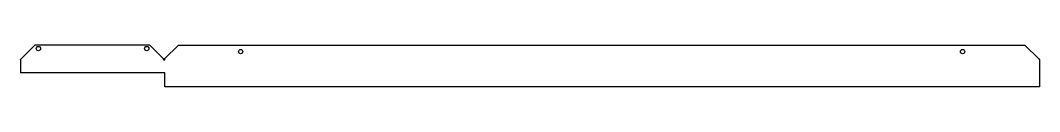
# Model space of a CAD drawing. Header units: millimetres. Extents: x -347 to 1065, y 180 to 237.
import ezdxf
from ezdxf.lldxf.tags import DXFTag

# ---------------------------------------------------------------- set-up
doc = ezdxf.new("R2010")
doc.units = ezdxf.units.MM
doc.layers.add('C00749_-_LONGARI', color=7, linetype='Continuous')
doc.layers.add('Default', color=7, linetype='Continuous')
tags = doc.linetypes.add('HIDDEN2', pattern=[4.7625, 3.175, -1.5875]).pattern_tags.tags
tags[6:7] = [DXFTag(74, 4), DXFTag(75, 0), DXFTag(340, '0'), DXFTag(46, 0.0), DXFTag(50, 0.0), DXFTag(44, 0.0), DXFTag(45, 0.0)]
tags[4:5] = [DXFTag(74, 4), DXFTag(75, 0), DXFTag(340, '0'), DXFTag(46, 0.0), DXFTag(50, 0.0), DXFTag(44, 0.0), DXFTag(45, 0.0)]

# ---------------------------------------------------------------- blocks, each defined once
blk = doc.blocks.new('SE')
at = {"layer": 'C00749_-_LONGARI', "color": 7, "linetype": 'Continuous'}
for p, q in [((-327, 237.5), (-345.4, 219.1)), ((-167.8, 237.5), (-327, 237.5)), ((-149.4, 219.1), (-167.8, 237.5)), ((-128.6, 237.3), (-146.9, 219.1)), ((1044.9, 237.3), (-128.6, 237.3)), ((1063.1, 219.1), (1044.9, 237.3)), ((-347, 217.2), (-347, 217.7)), ((-347, 217.2), (-347, 199.2)), ((-148.8, 218.6), (-148.8, 217.2)), ((-148.8, 217.2), (-146.9, 217.2)), ((-146.9, 217.2), (-146.9, 219.1)), ((1064.9, 217.2), (1064.9, 179.9)), ((-148.8, 199.2), (-347, 199.2)), ((-146.9, 199.2), (-148.8, 199.2)), ((-146.9, 179.9), (-146.9, 199.2)), ((1064.9, 179.9), (-146.9, 179.9))]:
    blk.add_line(p, q, dxfattribs=at)
for centre in [(-322, 233), (-172, 233), (-41.9, 228.8), (958.1, 228.8)]:
    blk.add_circle(centre, 3, dxfattribs=at)
blk.add_open_spline([(-148.8, 218.6), (-149, 218.8), (-149.2, 218.9), (-149.4, 219.1)], degree=3, dxfattribs=at)
at = {"layer": 'C00749_-_LONGARI', "color": 7, "linetype": 'HIDDEN2'}
blk.add_open_spline([(-149.4, 219.1), (-149.2, 218.8), (-149, 218.6), (-148.8, 218.3)], degree=3, dxfattribs=at)

msp = doc.modelspace()

# ---------------------------------------------------------------- linework, layer by layer
at = {"layer": 'Default', "color": 7, "linetype": 'Continuous'}
for p, q in [((-347, 217.7), (-345.4, 219.1)), ((1063.1, 219.1), (1064.9, 217.2))]:
    msp.add_line(p, q, dxfattribs=at)

# ---------------------------------------------------------------- block references
at = {"layer": 'Default'}
msp.add_blockref('SE', (0, 0), dxfattribs=at)

doc.saveas('drawing.dxf')
